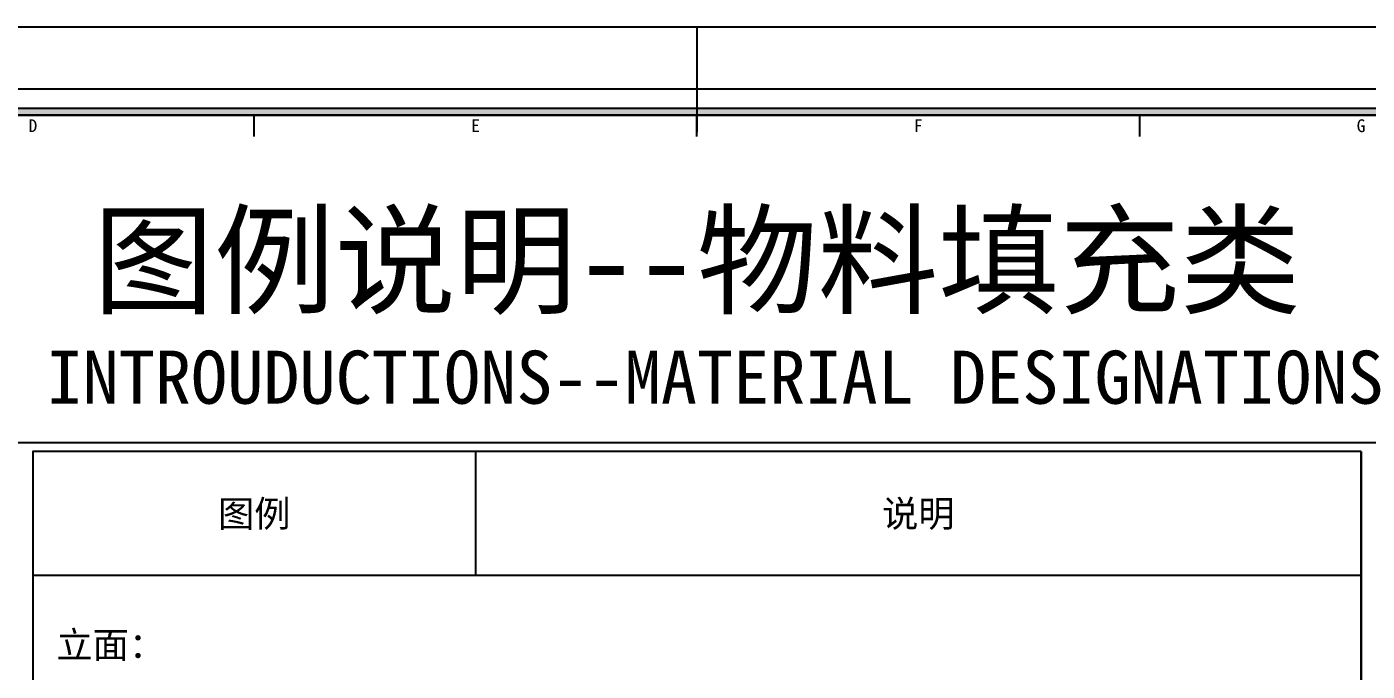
# Model space of a CAD drawing. Header units: millimetres. Extents: x -114775 to 228300, y -175499 to 108657.
# Drawn here: x -101548.6 to -101397.2, y -112163.7 to -112090.9 of the extents above; entities that cross this region are included whole.
import ezdxf
from ezdxf.enums import TextEntityAlignment as Align

# ---------------------------------------------------------------- set-up
doc = ezdxf.new("R2010")
doc.units = ezdxf.units.MM
doc.header["$LTSCALE"] = 1000
doc.layers.add('W-图框', color=251, linetype='CONTINUOUS')
doc.layers.add('W-文字', color=35, linetype='CONTINUOUS')
doc.styles.add('A2图框$0$ZZ', font='simhei.ttf')
doc.styles.add('WORD-2', font='simhei.ttf')
doc.styles.add('WORD-3', font='')
doc.styles.get('WORD-3').set_extended_font_data('SimSun')

# ---------------------------------------------------------------- blocks, each defined once
blk = doc.blocks.new('A2 图框')
at = {"layer": 'W-图框', "ltscale": 0.5}
h = blk.add_hatch(color=161, dxfattribs=at)
h.paths.add_polyline_path([(-562, 403), (-3, 403), (-3, 3), (-562, 3)], flags=16)
h.paths.add_polyline_path([(-562.8, 403.8), (-2.2, 403.8), (-2.2, 2.2), (-562.8, 2.2)])
at = {"layer": 'W-图框', "color": 7}
for p, q in [((-311.9, 413), (-311.9, 401.1)), ((-361.9, 400.6), (-361.9, 403)), ((-311.9, 400.6), (-311.9, 403)), ((-261.9, 400.6), (-261.9, 403))]:
    blk.add_line(p, q, dxfattribs=at)
at = {"layer": 'W-图框', "color": 251, "ltscale": 0.01}
for points in [[(-587, 413), (7, 413), (7, -7), (-587, -7)], [(-580, 406), (0, 406), (0, 0), (-580, 0)]]:
    blk.add_lwpolyline(points, close=True, dxfattribs=at)
at = {"layer": 'W-图框', "color": 161, "ltscale": 0.5}
for points in [[(-562.8, 403.8), (-2.2, 403.8), (-2.2, 2.2), (-562.8, 2.2)], [(-562, 403), (-3, 403), (-3, 3), (-562, 3)]]:
    blk.add_lwpolyline(points, close=True, dxfattribs=at)
at = {"layer": 'W-图框', "color": 161, "linetype": 'ByBlock'}
blk.add_lwpolyline([(-562, 403), (-562, 3), (-61, 3), (-61, 403)], close=True, dxfattribs=at)
at = {"layer": 'W-图框', "lineweight": 0, "ltscale": 150, "style": 'A2图框$0$ZZ'}
for s, p in [('D', (-386.9, 401.82)), ('E', (-336.9, 401.82)), ('F', (-286.9, 401.82)), ('G', (-236.9, 401.82))]:
    blk.add_text(s, height=1.45, dxfattribs=at).set_placement(p, align=Align.MIDDLE)
at = {"layer": 'W-图框', "color": 35, "lineweight": 0, "style": 'WORD-3', "width": 0.65}
blk.add_attdef('建设单位', text='', height=3, dxfattribs=at).set_placement((-32, 300.49), align=Align.MIDDLE)
at = {"layer": 'W-图框', "color": 35, "ltscale": 1000, "style": 'WORD-2'}
for tag, height, width, p in [('项目名称英文翻译', 3.5, 0.8, (-21.14, 246.28)), ('项目名称', 7, 0.7, (-41.38, 246.28)), ('项目名称', 7, 0.7, (-30.73, 246.28))]:
    blk.add_attdef(tag, text='', height=height, rotation=90, dxfattribs=dict(at, width=width)).set_placement(p, align=Align.MIDDLE)
at = {"layer": 'W-图框', "color": 35, "lineweight": 0, "style": 'WORD-2'}
for tag, p in [('2013.01.01', (-41.46, 176)), ('2013.03.01', (-13.42, 176)), ('2013.05.01', (-41.46, 169)), ('2013.06.01', (-13.42, 169)), ('2013.08.01', (-41.46, 162)), ('2013.09.01', (-13.42, 162)), ('2013.09.01', (-32, 113))]:
    blk.add_attdef(tag, text='', height=1.8, dxfattribs=at).set_placement(p, align=Align.MIDDLE)
at = {"layer": 'W-图框', "color": 35, "ltscale": 1000, "style": 'WORD-2', "width": 0.78}
blk.add_attdef('FS2011000', text='', height=3.5, dxfattribs=at).set_placement((-32, 11.45), align=Align.MIDDLE)

msp = doc.modelspace()

# ---------------------------------------------------------------- linework, layer by layer
at = {"layer": 'W-图框', "color": 146, "linetype": 'ByBlock'}
for p, q in [((-101497.89, -112138.85), (-101497.89, -112152.85)), ((-101547.89, -112152.85), (-101397.89, -112152.85))]:
    msp.add_line(p, q, dxfattribs=at)
at = {"layer": 'W-图框', "color": 146}
msp.add_line((-101397.89, -112138.85), (-101397.89, -112486.85), dxfattribs=at)
at = {"layer": 'W-图框', "color": 44, "ltscale": 20}
msp.add_lwpolyline([(-101699.89, -112137.85), (-101245.89, -112137.85), (-101245.89, -112487.85), (-101699.89, -112487.85)], close=True, dxfattribs=at)
at = {"layer": 'W-图框', "color": 146}
msp.add_lwpolyline([(-101397.89, -112138.85), (-101547.89, -112138.85), (-101547.89, -112486.85), (-101397.89, -112486.85)], close=True, dxfattribs=at)

# ---------------------------------------------------------------- block references
at = {"layer": 'W-图框'}
msp.add_blockref('A2 图框', (-101160.99, -112503.87), dxfattribs=at)

# ---------------------------------------------------------------- texts
at = {"layer": 'W-文字', "color": 2, "lineweight": 0, "ltscale": 1000, "style": 'WORD-2'}
for s, height, p in [('图例说明--物料填充类', 10, (-101472.89, -112122.26)), (' INTROUDUCTIONS--MATERIAL DESIGNATIONS', 6, (-101472.89, -112133.47))]:
    msp.add_text(s, height=height, dxfattribs=at).set_placement(p, align=Align.CENTER)
at = {"layer": 'W-文字', "color": 2, "ltscale": 1000, "style": 'WORD-2'}
for s, p in [('图例', (-101522.89, -112145.85)), ('说明', (-101447.89, -112145.85))]:
    msp.add_text(s, height=3, dxfattribs=at).set_placement(p, align=Align.MIDDLE)
msp.add_text('立面：', height=3, dxfattribs=at).set_placement((-101545.23, -112162.22))

doc.saveas('drawing.dxf')
